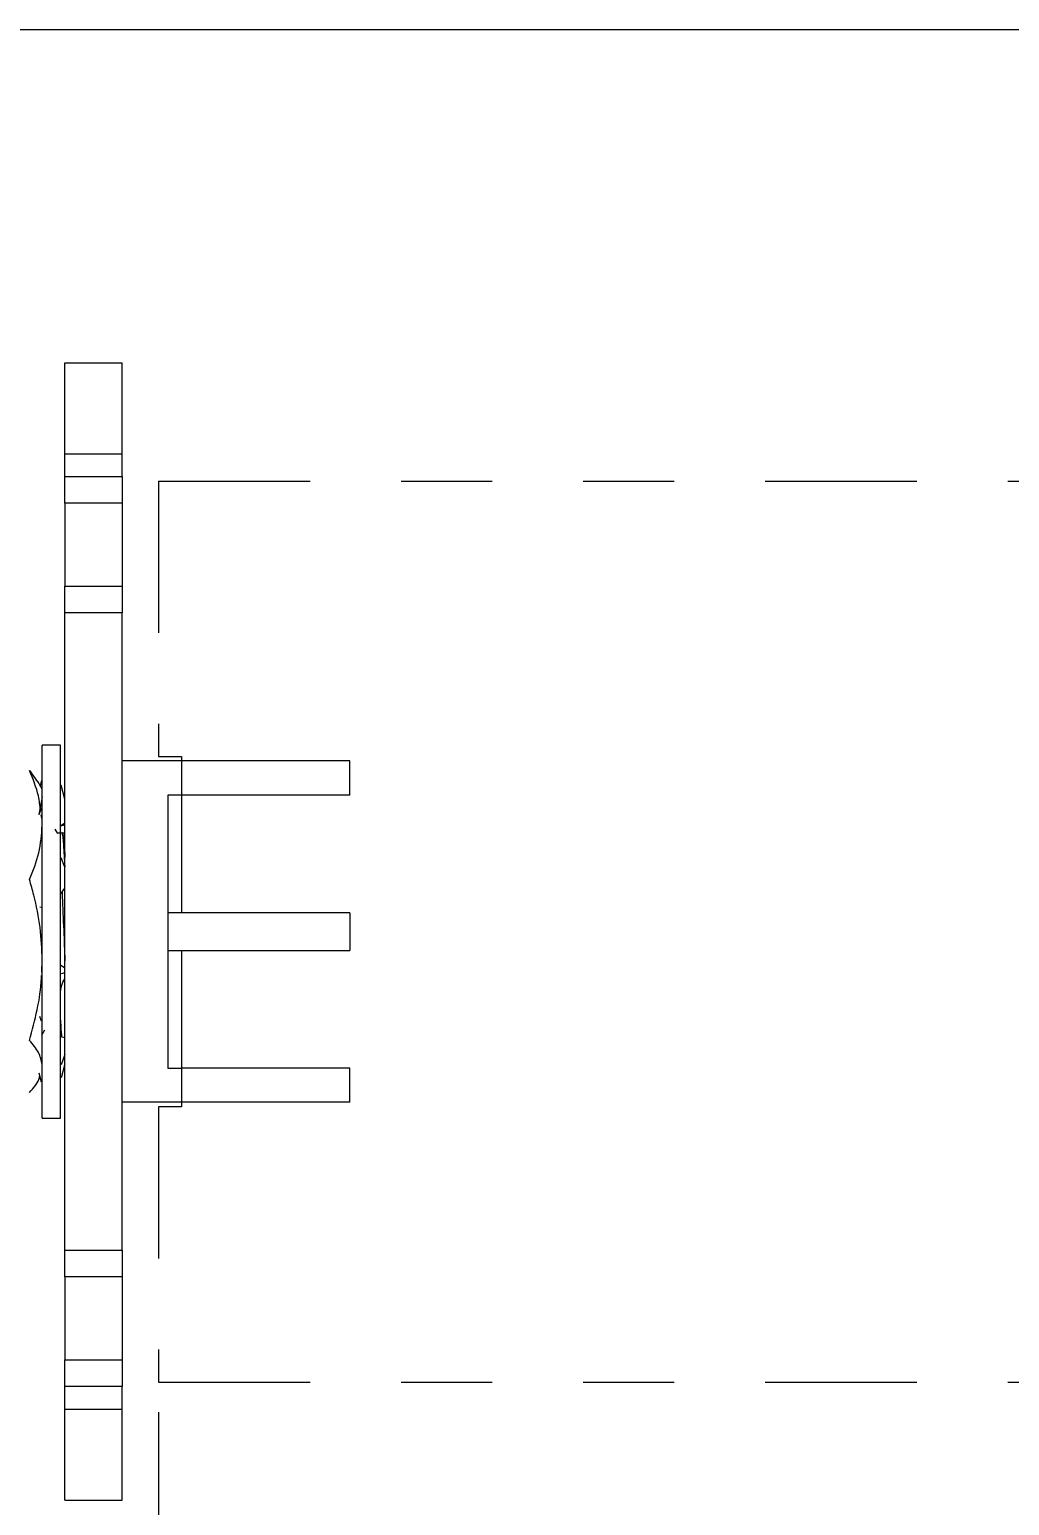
# Paper-space layout 'Inside Dim' of a CAD drawing. Header units: inches. Extents: x 0.04 to 7.3, y 0.02 to 5.63.
# Drawn here: x 0.831 to 1.908, y 4.012 to 5.634 of the extents above; entities that cross this region are included whole.
import ezdxf

# ---------------------------------------------------------------- set-up
doc = ezdxf.new("R2010")
doc.units = ezdxf.units.IN
doc.header["$MEASUREMENT"] = 0
doc.linetypes.add('PHANTOM', pattern=[0.5, 0.25, -0.05, 0.05, -0.05, 0.05, -0.05])
doc.styles.add('SLDTEXTSTYLE0', font='TXT', dxfattribs={"width": 0.75})
doc.dimstyles.new('SLDDIMSTYLE3', dxfattribs={"dimtxt": 0.091864, "dimasz": 0.104, "dimexe": 0, "dimexo": 0.0625, "dimgap": 0.022966, "dimtad": 0, "dimtih": 1, "dimtoh": 1, "dimrnd": 1e-09, "dimzin": 4, "dimdsep": 46, "dimtxsty": 'SLDTEXTSTYLE0', "dimsah": 1, "dimcen": 0.09, "dimadec": 0, "dimazin": 1, "dimtfac": 1, "dimtofl": 0, "dimtmove": 0, "dimatfit": 3, "dimfxl": 1, "dimfrac": 2, "dimtolj": 1, "dimtzin": 12, "dimarcsym": 0})

# ---------------------------------------------------------------- blocks, each defined once
blk = doc.blocks.new('_D_9')
at = {"color": 7, "linetype": 'Continuous', "lineweight": 0, "ltscale": 0.666667}
for p, q in [((0.9728, 4.1142), (0.9728, 3.4803)), ((3.2728, 4.1142), (3.2728, 3.4803)), ((0.9728, 3.5636), (1.7494, 3.5636)), ((1.8588, 3.5629), (1.8308, 3.5629)), ((1.8308, 3.5629), (1.8308, 3.4171)), ((2.3261, 3.5629), (2.354, 3.5629)), ((2.354, 3.5629), (2.354, 3.4171)), ((3.2728, 3.5636), (2.4354, 3.5636)), ((1.8308, 3.4171), (1.8588, 3.4171)), ((2.354, 3.4171), (2.3261, 3.4171))]:
    blk.add_line(p, q, dxfattribs=at)
for points in [[(0.9728, 3.5636), (1.0768, 3.5463), (1.0768, 3.581)], [(3.2728, 3.5636), (3.1688, 3.581), (3.1688, 3.5463)]]:
    blk.add_solid(points, dxfattribs=at)
at = {"color": 7, "linetype": 'Continuous', "lineweight": 0, "ltscale": 0.666667, "char_height": 0.09186, "attachment_point": 1, "style": 'SLDTEXTSTYLE0'}
for s, insert in [('2.30in', (1.9241, 3.7)), ('58.4mm', (1.8588, 3.5355))]:
    blk.add_mtext(s, dxfattribs=dict(at, insert=insert))

psp = doc.layouts.new('Inside Dim')

# ---------------------------------------------------------------- linework, layer by layer
at = {"color": 7, "linetype": 'Continuous', "lineweight": 0, "ltscale": 0.666667}
psp.add_line((0.0415, 5.6337), (7.2963, 5.6337), dxfattribs=at)
at = {"color": 7, "linetype": 'Continuous', "lineweight": 15, "ltscale": 0.666667}
for p, q in [((0.8698, 5.2675), (0.9328, 5.2675)), ((0.8698, 5.1675), (0.8698, 5.2675)), ((0.9328, 5.1675), (0.9328, 5.2675)), ((0.8698, 5.1675), (0.9328, 5.1675)), ((0.8698, 5.1424), (0.8698, 5.1675)), ((0.9328, 5.1424), (0.9328, 5.1675)), ((0.8698, 5.1424), (0.9328, 5.1424)), ((0.8698, 5.1132), (0.8698, 5.1424)), ((0.9328, 5.1424), (0.9328, 5.1132)), ((0.9328, 5.1132), (0.8698, 5.1132)), ((0.8698, 5.1132), (0.8698, 5.0219)), ((0.9328, 5.1132), (0.9328, 5.0219)), ((0.8698, 5.0219), (0.9328, 5.0219)), ((0.8698, 4.9927), (0.8698, 5.0219)), ((0.9328, 5.0219), (0.9328, 4.9927)), ((0.9328, 4.9927), (0.8698, 4.9927)), ((0.8698, 4.2924), (0.8698, 4.9927)), ((0.9328, 4.2924), (0.9328, 4.9927)), ((0.8648, 4.8475), (0.8448, 4.8475)), ((0.8448, 4.4487), (0.8448, 4.8475)), ((0.8648, 4.4487), (0.8648, 4.8475)), ((0.9728, 4.835), (0.9978, 4.835)), ((0.9978, 4.835), (0.9978, 4.83)), ((0.8309, 4.8193), (0.8396, 4.8072)), ((0.9978, 4.83), (0.9328, 4.83)), ((0.9978, 4.83), (0.9978, 4.7925)), ((1.1828, 4.83), (0.9978, 4.83)), ((1.1828, 4.7925), (1.1828, 4.83)), ((0.8448, 4.7988), (0.8399, 4.8074)), ((0.8441, 4.808), (0.8426, 4.8026)), ((0.8698, 4.788), (0.8656, 4.8035)), ((0.8448, 4.7907), (0.8411, 4.7709)), ((0.9978, 4.7925), (0.9828, 4.7925)), ((0.9828, 4.7925), (0.9828, 4.4925)), ((1.1828, 4.7925), (0.9978, 4.7925)), ((0.9978, 4.7925), (0.9978, 4.6632)), ((0.8441, 4.7781), (0.8412, 4.7711)), ((0.8619, 4.7503), (0.8591, 4.7551)), ((0.8648, 4.7587), (0.8698, 4.7619)), ((0.8698, 4.7594), (0.8648, 4.7582)), ((0.865, 4.7506), (0.8617, 4.7506)), ((0.8698, 4.7506), (0.8669, 4.7506)), ((0.8698, 4.7133), (0.8656, 4.7236)), ((0.8648, 4.6835), (0.8698, 4.6902)), ((0.8441, 4.6688), (0.8422, 4.6692)), ((1.1828, 4.6632), (0.9828, 4.6632)), ((1.1828, 4.6632), (1.1828, 4.6218)), ((0.8443, 4.5978), (0.8448, 4.6112)), ((0.9828, 4.6218), (1.1828, 4.6218)), ((0.9978, 4.6218), (0.9978, 4.4925)), ((0.8698, 4.6024), (0.8648, 4.6055)), ((0.8698, 4.5971), (0.8656, 4.5962)), ((0.8697, 4.5904), (0.8698, 4.5907)), ((0.8441, 4.5441), (0.8422, 4.5493)), ((0.8448, 4.5293), (0.8478, 4.5345)), ((0.8698, 4.5257), (0.8648, 4.5268)), ((0.8698, 4.5075), (0.8656, 4.4959)), ((0.8698, 4.497), (0.8656, 4.4816)), ((0.8399, 4.4777), (0.8426, 4.4824)), ((0.8441, 4.4771), (0.8414, 4.4868)), ((0.9828, 4.4925), (0.9978, 4.4925)), ((0.9978, 4.4925), (0.9978, 4.455)), ((1.1828, 4.4925), (0.9978, 4.4925)), ((1.1828, 4.455), (1.1828, 4.4925)), ((0.8448, 4.4375), (0.8448, 4.4487)), ((0.8648, 4.4375), (0.8648, 4.4487)), ((0.9978, 4.455), (0.9328, 4.455)), ((0.9978, 4.45), (0.9728, 4.45)), ((1.1828, 4.455), (0.9978, 4.455)), ((0.9978, 4.455), (0.9978, 4.45)), ((0.8448, 4.4375), (0.8648, 4.4375)), ((0.8698, 4.2924), (0.9328, 4.2924)), ((0.8698, 4.2632), (0.8698, 4.2924)), ((0.9328, 4.2924), (0.9328, 4.2632)), ((0.9328, 4.2632), (0.8698, 4.2632)), ((0.8698, 4.2632), (0.8698, 4.1719)), ((0.9328, 4.2632), (0.9328, 4.1719)), ((0.8698, 4.1719), (0.9328, 4.1719)), ((0.8698, 4.1427), (0.8698, 4.1719)), ((0.9328, 4.1719), (0.9328, 4.1427)), ((0.9328, 4.1427), (0.8698, 4.1427)), ((0.8698, 4.1175), (0.8698, 4.1427)), ((0.9328, 4.1175), (0.9328, 4.1427)), ((0.8698, 4.1175), (0.9328, 4.1175)), ((0.8698, 4.0175), (0.8698, 4.1175)), ((0.9328, 4.0175), (0.9328, 4.1175)), ((0.8698, 4.0175), (0.9328, 4.0175))]:
    psp.add_line(p, q, dxfattribs=at)
at = {"color": 7, "linetype": 'PHANTOM', "lineweight": 15, "ltscale": 0.666667}
for p, q in [((0.9728, 5.1375), (3.2728, 5.1375)), ((0.9728, 5.1375), (0.9728, 4.835)), ((0.9728, 4.45), (0.9728, 4.1475)), ((0.9728, 4.1475), (3.2728, 4.1475))]:
    psp.add_line(p, q, dxfattribs=at)
at = {"color": 7, "linetype": 'Continuous', "lineweight": 15, "ltscale": 0.666667}
for points, knots in [([(0.843, 4.7755), (0.8424, 4.7808), (0.8407, 4.7957), (0.8347, 4.8101), (0.8309, 4.8193)], [0, 0, 0, 0, 0.361664, 1, 1, 1, 1]), ([(0.8448, 4.7594), (0.8449, 4.7609), (0.8449, 4.7646), (0.8442, 4.7684), (0.8437, 4.7707)], [0, 0, 0, 0, 0.37667, 1, 1, 1, 1]), ([(0.8309, 4.6996), (0.8348, 4.7093), (0.8427, 4.7289), (0.8441, 4.7492), (0.8448, 4.7594)], [0, 0, 0, 0, 0.495458, 1, 1, 1, 1]), ([(0.8671, 4.7503), (0.867, 4.7505), (0.8667, 4.751), (0.8664, 4.7515), (0.8662, 4.7518)], [0, 0, 0, 0, 0.499993, 1, 1, 1, 1]), ([(0.8662, 4.7504), (0.8664, 4.7505), (0.867, 4.7509), (0.8682, 4.7392), (0.8692, 4.7221), (0.8697, 4.7136)], [0, 0, 0, 0, 0.131399, 0.568924, 1, 1, 1, 1]), ([(0.8668, 4.7493), (0.8669, 4.7496), (0.8676, 4.7513), (0.8686, 4.7433), (0.8695, 4.73), (0.8698, 4.7244)], [0, 0, 0, 0, 0.1417192, 0.6367401, 1, 1, 1, 1]), ([(0.8448, 4.6112), (0.8444, 4.6231), (0.8434, 4.6471), (0.8374, 4.6766), (0.8325, 4.6939), (0.8309, 4.6996)], [0, 0, 0, 0, 0.39822, 0.802626, 1, 1, 1, 1]), ([(0.8667, 4.6859), (0.8667, 4.6841), (0.8673, 4.6717), (0.8684, 4.6445), (0.8694, 4.6215), (0.8698, 4.6105)], [0, 0, 0, 0, 0.08385, 0.562356, 1, 1, 1, 1]), ([(0.8309, 4.5228), (0.8339, 4.534), (0.8399, 4.5566), (0.8437, 4.5806), (0.8442, 4.5932), (0.8442, 4.5942)], [0, 0, 0, 0, 0.478568, 0.961866, 1, 1, 1, 1]), ([(0.8648, 4.5738), (0.8651, 4.5769), (0.8655, 4.584), (0.8682, 4.5881), (0.8697, 4.5904)], [0, 0, 0, 0, 0.434765, 1, 1, 1, 1]), ([(0.8448, 4.4963), (0.8438, 4.5008), (0.8419, 4.5098), (0.8346, 4.5184), (0.8309, 4.5228)], [0, 0, 0, 0, 0.495418, 1, 1, 1, 1]), ([(0.8309, 4.4658), (0.8351, 4.4704), (0.8405, 4.4764), (0.8419, 4.4827), (0.8422, 4.4841)], [0, 0, 0, 0, 0.765651, 1, 1, 1, 1])]:
    psp.add_open_spline(points, degree=3, knots=knots, dxfattribs=at)
at = {"color": 155, "linetype": 'Continuous', "lineweight": 15, "ltscale": 0.666667}
psp.add_open_spline([(0.8648, 4.545), (0.865, 4.5429), (0.8654, 4.5349), (0.8659, 4.5287), (0.8663, 4.5267), (0.8663, 4.5265)], degree=3, knots=[0, 0, 0, 0, 0.24303, 0.926552, 1, 1, 1, 1], dxfattribs=at)

# ---------------------------------------------------------------- dimensions: what is measured, and where the dimension line sits
at = {"color": 7, "linetype": 'Continuous', "lineweight": 0, "ltscale": 0.666667}
dim = psp.add_linear_dim(base=(3.2728, 3.5636), p1=(0.9728, 4.1475), p2=(3.2728, 4.1475), dimstyle='SLDDIMSTYLE3', dxfattribs=at)
dim.commit()
dim.dimension.update_dxf_attribs({"geometry": '_D_9', "text_midpoint": (2.0924, 3.5636), "dimtype": 160})

doc.saveas('drawing.dxf')
